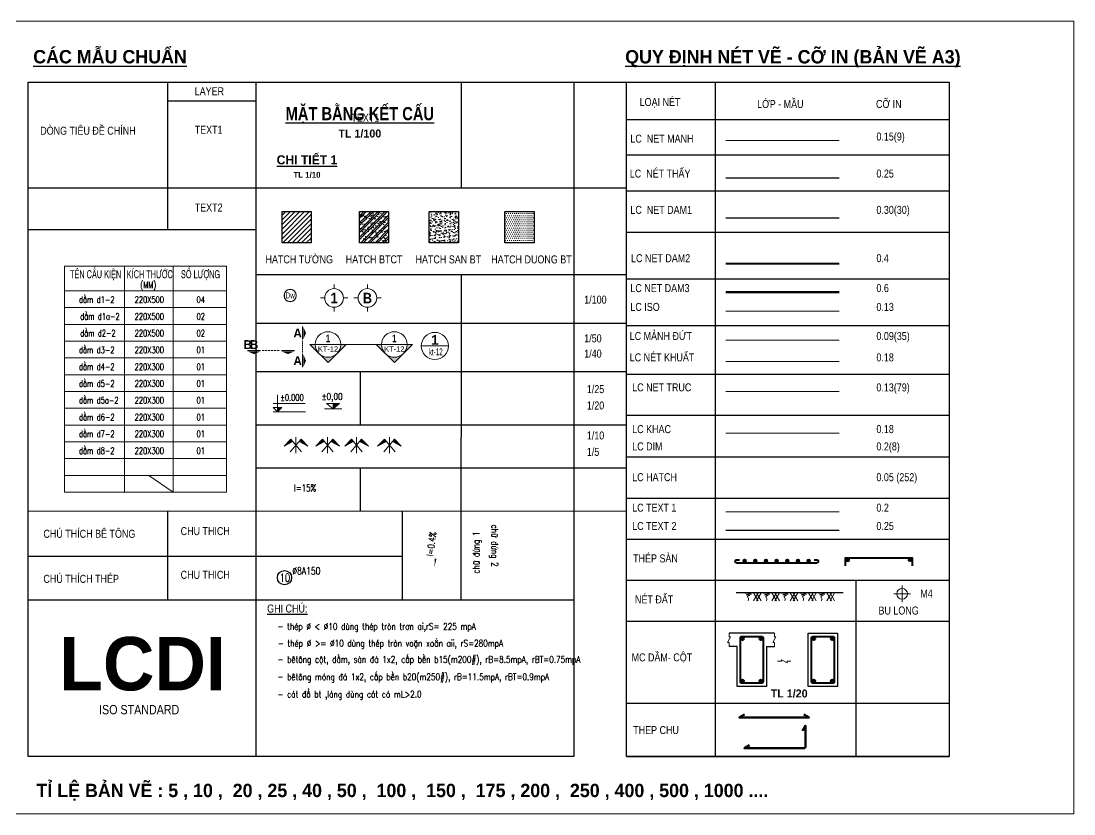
# Model space of a CAD drawing. Header units: millimetres. Extents: x 599058 to 599628, y 2309049 to 2309402.
# Drawn here: x 599292.6 to 599450.5, y 2309048.9 to 2309167.7 of the extents above; entities that cross this region are included whole.
import ezdxf
from ezdxf.enums import TextEntityAlignment as Align

# ---------------------------------------------------------------- set-up
doc = ezdxf.new("R2010")
doc.units = ezdxf.units.MM
doc.set_wipeout_variables(frame=1)
for name, pattern in [('CENTERX2', [4, 2.5, -0.5, 0.5, -0.5]), ('DASHDOT', [1, 0.5, -0.25, 0, -0.25]), ('HIDDEN', [0.375, 0.25, -0.125])]:
    doc.linetypes.add(name, pattern=pattern)
for name, color, linetype, lineweight in [('KICHTHUOC', 8, 'Continuous', 18), ('LC Dim', 8, 'Continuous', 18), ('LC Hatch', 252, 'Continuous', 9), ('LC Hatch @ 1 (1)', 252, 'Continuous', 0), ('LC ISO', 160, 'Continuous', 13), ('LC Khac', 4, 'Continuous', 9), ('LC MANH DUT', 35, 'HIDDEN', 5), ('LC Net dam 1', 30, 'Continuous', 30), ('LC Net dam2', 6, 'Continuous', 40), ('LC Net dam3', 1, 'Continuous', 60), ('LC Net khuat', 4, 'HIDDEN', 13), ('LC Net manh', 239, 'Continuous', 5), ('LC Net thay', 7, 'Continuous', 25), ('LC Net truc', 79, 'DASHDOT', 13), ('LC Text1', 3, 'Continuous', 20), ('LC Text2', 7, 'Continuous', 25), ('Text', 7, 'Continuous', 20), ('v-KICHTHUOC', 8, 'Continuous', 18), ('v-TEXT', 7, 'Continuous', 20)]:
    doc.layers.add(name, color=color, linetype=linetype, lineweight=lineweight)
doc.styles.add('arial', font='arial.ttf', dxfattribs={"width": 0.8})
doc.styles.add('Brief text', font='')
doc.styles.add('General text 2', font='arial.ttf')
doc.styles.add('LC 1', font='')
doc.styles.add('LC 2', font='', dxfattribs={"width": 0.7})
doc.styles.add('LC 3', font='vnsimli.shx', dxfattribs={"width": 0.75})
doc.styles.add('LC3', font='', dxfattribs={"width": 0.8})
doc.styles.add('T1', font='Vnsimli.shx', dxfattribs={"width": 0.7})
doc.styles.add('T2', font='', dxfattribs={"width": 0.8})
doc.styles.add('text', font='hoatbif.shx', dxfattribs={"width": 0.7})
doc.styles.add('text1', font='', dxfattribs={"width": 0.7, "height": 300})
doc.styles.get('Brief text').set_extended_font_data('.VnHelvetInsH', bold=True)
doc.styles.get('LC 1').set_extended_font_data('.VnAvantH', bold=True)
doc.styles.get('LC 2').set_extended_font_data('.VnArial NarrowH')
doc.styles.get('LC3').set_extended_font_data('.VnArialH', bold=True)
doc.styles.get('T2').set_extended_font_data('.VnArialH')
doc.styles.get('text1').set_extended_font_data('.VnHelvetInsH', bold=True)

# ---------------------------------------------------------------- blocks, each defined once
blk = doc.blocks.new('DXicon')
at = {"layer": 'LC Hatch', "ltscale": 50}
for points in [[(-1.15, 4.39), (-1.9, 5.26), (-4.45, 2.69)], [(4.45, 2.69), (1.9, 5.26), (1.15, 4.39)]]:
    blk.add_hatch(color=252, dxfattribs=at).paths.add_polyline_path(points)
at = {"layer": 'LC Net manh', "color": 8, "ltscale": 50}
for p, q in [((-1.9, 5.26), (-4.45, 2.69)), ((-4.45, 2.69), (-1.15, 4.39)), ((-2.13, 0.57), (1.9, 5.26)), ((2.13, 0.57), (-1.9, 5.26)), ((0, 0.04), (0, 6.04)), ((4.45, 2.69), (1.15, 4.39)), ((1.9, 5.26), (4.45, 2.69))]:
    blk.add_line(p, q, dxfattribs=at)
blk = doc.blocks.new('thep tron 2')
at = {"layer": 'LC Net dam2'}
for p, q in [((-0.5, 0.5), (0.5, 0.5)), ((0.35, 0.85), (-0.35, 0.15)), ((-0.35, 0.85), (0.35, 0.15)), ((0, 1), (0, 0))]:
    blk.add_line(p, q, dxfattribs=at)
blk.add_circle((0, 0.5), 0.5, dxfattribs=at)
blk = doc.blocks.new('theptron1')
at = {"layer": 'LC Net dam3'}
for p, q in [((-0.5, 0), (0.5, 0)), ((-0.35, 0.35), (0.35, -0.35)), ((0.35, 0.35), (-0.35, -0.35)), ((0, 0.5), (0, -0.5))]:
    blk.add_line(p, q, dxfattribs=at)
blk.add_circle((0, 0), 0.5, dxfattribs=at)
blk = doc.blocks.new('mat dat')
at = {"layer": 'LC Net manh'}
for p, q in [((2, 0), (3.73, -3)), ((3.73, 0), (2, -3)), ((3.15, 0), (4.88, -3)), ((4.88, 0), (3.15, -3))]:
    blk.add_line(p, q, dxfattribs=at)
blk.add_spline([(0, 0), (-1.21, -0.12), (1.21, -0.52), (-0.75, -0.75), (0.58, -1.1), (-0.23, -1.33), (0.06, -2.19), (0, -3)], degree=3, dxfattribs=at)
blk = doc.blocks.new('TTRUC')
at = {"layer": 'LC ISO'}
for p, q in [((0, 6.95), (0, 10.13)), ((-6.95, 0), (-10.13, 0)), ((6.95, 0), (10.13, 0)), ((0, -6.95), (0, -10.13))]:
    blk.add_line(p, q, dxfattribs=at)
at = {"layer": 'LC Net manh'}
blk.add_circle((0, 0), 6.95, dxfattribs=at)
blk = doc.blocks.new('TIEUDE1')
at = {"layer": 'LC Text2', "color": 7, "style": 'LC 1'}
blk.add_attdef('TIªU§Ò', text='', height=5, dxfattribs=at).set_placement((0, 0), align=Align.BOTTOM_CENTER)
blk.add_attdef('TL', text='', height=3, dxfattribs=at).set_placement((0, -2), align=Align.TOP_CENTER)
blk = doc.blocks.new('TIEUDE2')
at = {"layer": 'LC Text2', "color": 7, "style": 'LC 1'}
blk.add_attdef('%%UTIªU§Ò', text='', height=3.5, dxfattribs=at).set_placement((0, 0), align=Align.BOTTOM_CENTER)
blk.add_attdef('TL', text='', height=2.2, dxfattribs=at).set_placement((0, -1.8), align=Align.TOP_CENTER)
blk = doc.blocks.new('trich CT')
at = {"layer": 'LC ISO'}
blk.add_line((-500, 0), (500, 0), dxfattribs=at)
blk.add_circle((0, 0), 500, dxfattribs=at)
at = {"layer": 'LC Text1', "style": 'text1'}
blk.add_attdef('T', text='', height=350, dxfattribs=at).set_placement((0, 223), align=Align.MIDDLE_CENTER)
at = {"layer": 'LC Text1', "linetype": 'ByBlock', "style": 'text', "width": 0.7}
blk.add_attdef('KT', text='', height=250, dxfattribs=at).set_placement((0, -217), align=Align.MIDDLE_CENTER)
blk = doc.blocks.new('*U21')
at = {"layer": 'LC ISO'}
h = blk.add_hatch(color=256, dxfattribs=at)
h.paths.add_polyline_path([(0, -8.49), (4.24, -4.24, -0.198912), (0, -6, -0.198912), (-4.24, -4.24)])
h.paths.add_polyline_path([(8.49, 0), (6, 0, -0.198912), (4.24, -4.24)])
h.paths.add_polyline_path([(-4.24, -4.24, -0.198912), (-6, 0), (-8.49, 0)])
h = blk.add_hatch(color=256, dxfattribs=at)
h.paths.add_polyline_path([(31.08, -8.49), (35.32, -4.24, -0.198912), (31.08, -6, -0.198912), (26.84, -4.24)])
h.paths.add_polyline_path([(39.57, 0), (37.08, 0, -0.198912), (35.32, -4.24)])
h.paths.add_polyline_path([(26.84, -4.24, -0.198912), (25.08, 0), (22.59, 0)])
for p, q in [((-6, 0), (6, 0)), ((25.08, 0), (37.08, 0))]:
    blk.add_line(p, q, dxfattribs=at)
for points in [[(6, 0), (8.49, 0), (0, -8.49), (-8.49, 0), (-6, 0)], [(37.08, 0), (39.57, 0), (31.08, -8.49), (22.59, 0), (25.08, 0)]]:
    blk.add_lwpolyline(points, dxfattribs=at)
for centre in [(0, 0), (31.08, 0)]:
    blk.add_circle(centre, 6, dxfattribs=at)
at = {"layer": 'LC MANH DUT', "linetype": 'HIDDEN', "ltscale": 300}
blk.add_line((6, 0), (25.08, 0), dxfattribs=at)
at = {"layer": 'LC Text1', "style": 'Brief text', "width": 0.8, "flags": 8}
for tag, p in [('VIEW-NUMBER2', (0, 52)), ('VIEW-NUMBER1', (0, 0))]:
    blk.add_attdef(tag, text='', height=3.5, dxfattribs=at).set_placement(p, align=Align.BOTTOM_CENTER)
at = {"layer": 'LC Text1', "style": 'arial', "width": 0.8, "flags": 8}
for tag, p in [('SHEET-NUMBER2', (0, 51.13)), ('SHEET-NUMBER1', (0, -0.87))]:
    blk.add_attdef(tag, text='', height=2.5, dxfattribs=at).set_placement(p, align=Align.TOP_CENTER)
blk = doc.blocks.new('Caodo1')
at = {"layer": 'LC Text1'}
blk.add_hatch(color=4, dxfattribs=at).paths.add_polyline_path([(0, 200), (0, 0), (243, 200)])
at = {"layer": 'LC Text1', "color": 4}
for p, q in [((324, 0), (-324, 0)), ((0, 0), (0, 200))]:
    blk.add_line(p, q, dxfattribs=at)
blk.add_lwpolyline([(-243, 200), (243, 200), (0, 0), (0, 0)], close=True, dxfattribs=at)
at = {"layer": 'LC Text1', "color": 4, "style": 'T1', "width": 0.8}
blk.add_attdef('%%P0,00', text='', height=250, dxfattribs=at).set_placement((-39, 460), align=Align.MIDDLE_CENTER)
blk = doc.blocks.new('bu lon')
at = {"layer": 'LC Khac', "color": 9}
for p, q in [((0.786, 0), (-0.786, 0)), ((0, -0.786), (0, 0.786))]:
    blk.add_line(p, q, dxfattribs=at)
at = {"layer": 'LC Khac', "color": 7}
blk.add_circle((0, 0), 0.5, dxfattribs=at)
blk = doc.blocks.new('MM')
at = {"layer": 'LC Khac', "xscale": 2.289702860291335, "yscale": 2.289702860291335, "zscale": 2.289702860291335}
blk.add_blockref('bu lon', (0, 0), dxfattribs=at)
blk = doc.blocks.new('CT')
at = {"layer": 'LC Text1', "lineweight": 15}
blk.add_hatch(color=4, dxfattribs=at).paths.add_polyline_path([(3.25, 1.6), (1.64, 1.6), (1.64, 0)])
at = {"layer": 'LC Text1', "color": 4, "lineweight": 15, "ltscale": 50}
for p, q in [((12.09, 0), (0, 0)), ((0.05, 3.14), (12, 3.14))]:
    blk.add_line(p, q, dxfattribs=at)
for points in [[(1.64, 6.43), (1.64, 0)], [(1.64, 0), (0.03, 1.6), (1.64, 1.6)], [(1.64, 0), (3.25, 1.6), (1.64, 1.6)]]:
    blk.add_lwpolyline(points, dxfattribs=at)
at = {"layer": 'LC Text1', "color": 4, "style": 'LC 3', "width": 0.75}
blk.add_attdef('CT', (1.91, 3.5), '', height=2.2, dxfattribs=at)
blk = doc.blocks.new('*U22')
at = {"layer": 'Defpoints'}
blk.add_lwpolyline([(0, 2.97), (-1.75, 2.41), (-2.83, 0.92), (-2.83, -0.92), (-1.75, -2.41), (0, -2.98), (1.75, -2.41), (2.83, -0.92), (2.83, 0.92), (1.75, 2.41)], close=True, dxfattribs=at)
at = {"layer": 'LC Text1', "style": 'General text 2', "width": 0.6, "flags": 8}
blk.add_attdef('SYMBOL', text='', height=3, dxfattribs=at).set_placement((0, 0), align=Align.MIDDLE_CENTER)
blk.add_wipeout([(0, 2.97), (-1.75, 2.41), (-2.83, 0.92), (-2.83, -0.92), (-1.75, -2.41), (0, -2.98), (1.75, -2.41), (2.83, -0.92), (2.83, 0.92), (1.75, 2.41)]).dxf.layer = 'LC Net manh'
at = {"layer": 'LC ISO'}
blk.add_circle((0, 0), 2.98, dxfattribs=at)
blk = doc.blocks.new('matcatdoc')
at = {"layer": 'LC Khac', "color": 1, "ltscale": 2}
for p, q in [((0, 485), (0, 0)), ((0, -550), (0, -1036))]:
    blk.add_line(p, q, dxfattribs=at)
for points in [[(134, 243, 0, 471, 0), (37, 243, 275, 275, 0)], [(134, -793, 0, 471, 0), (37, -793, 275, 275, 0)]]:
    blk.add_lwpolyline(points, format="xyseb", dxfattribs=at)
at = {"layer": 'LC MANH DUT', "ltscale": 200}
blk.add_line((0, -49), (0, -506), dxfattribs=at)
at = {"ltscale": 2, "style": 'LC 1'}
for p in [(-179, 243), (-179, -793)]:
    blk.add_attdef('LC', text='', height=330, dxfattribs=at).set_placement(p, align=Align.MIDDLE_CENTER)
blk = doc.blocks.new('*U20')
at = {"layer": 'LC Khac', "color": 1, "ltscale": 2}
for p, q in [((0, 0), (-485, 0)), ((1271, 0), (785, 0))]:
    blk.add_line(p, q, dxfattribs=at)
for points in [[(-243, -134, 0, 471, 0), (-243, -37, 275, 275, 0)], [(1028, -134, 0, 471, 0), (1028, -37, 275, 275, 0)]]:
    blk.add_lwpolyline(points, format="xyseb", dxfattribs=at)
at = {"layer": 'LC MANH DUT', "ltscale": 300}
blk.add_line((66, 0), (732, 0), dxfattribs=at)
at = {"ltscale": 2, "style": 'LC 1'}
for p in [(-243, 222), (1028, 222)]:
    blk.add_attdef('LC', text='', height=330, dxfattribs=at).set_placement(p, align=Align.MIDDLE_CENTER)
blk = doc.blocks.new('DODOC1')
at = {"layer": 'KICHTHUOC'}
blk.add_lwpolyline([(-630, 0, 0, 0, 0), (762, 0, 0, 66.7, 0), (443, 0, 66.7, 66.7, 0)], format="xyseb", dxfattribs=at)
at = {"layer": 'Text', "style": 'T1', "width": 0.8}
blk.add_attdef('DOC', text='', height=250, dxfattribs=at).set_placement((-79, 226), align=Align.MIDDLE_CENTER)

msp = doc.modelspace()

# ---------------------------------------------------------------- hatches: boundary and pattern name
at = {"layer": 'LC Hatch', "ltscale": 3}
h = msp.add_hatch(dxfattribs=at)
h.set_pattern_fill('AR-CONC', color=256, scale=0.140639, angle=-0.0008)
h.set_pattern_definition([(49.99922, (599510.7697, 2308812.0995), (1.0087487, -0.088268), [0.1054795, -1.1602744]), (354.9992, (599510.7697, 2308812.0995), (-0.1951245, 1.0578806), [0.0843836, -0.9282195]), (100.45062, (599510.8538, 2308812.0921), (0.813625, 0.969612), [0.0896438, -0.9860815]), (46.1834, (599510.7697, 2308812.3808), (1.5009574, -0.2328054), [0.158219, -1.7404116]), (96.6348, (599510.8948, 2308812.3614), (1.314522, 1.369975), [0.1344657, -1.479122]), (351.1834, (599510.7697, 2308812.3808), (1.314521, 1.369976), [0.1265754, -1.392329]), (20.99922, (599510.9104, 2308812.31045), (0.8394783, -0.566252), [0.1054795, -1.1602744]), (325.9992, (599510.9104, 2308812.3104), (0.342211, 1.0198414), [0.0843836, -0.9282195]), (71.45062, (599510.9803, 2308812.2633), (1.1816896, 0.4535885), [0.0896438, -0.9860815]), (37.49922, (599510.76973, 2308812.0995), (0.01710794, 0.46817942), [0, -0.9169684, 0, -0.9422835, 0, -0.9317355]), (7.49922, (599510.76973, 2308812.0995), (0.3699868, 0.5546929), [0, -0.5372422, 0, -0.8958725, 0, -0.3551143]), (327.49922, (599510.4561, 2308812.0995), (0.75076382, -0.0317313), [0, -0.3515983, 0, -1.0969867, 0, -1.455617]), (317.49922, (599510.31547, 2308812.0995), (0.820191, 0.1407757), [0, -0.4570778, 0, -0.7285117, 0, -1.033699])])
h.paths.add_polyline_path([(599358.19, 2309139.16), (599353.83, 2309139.16), (599353.83, 2309134.46), (599358.19, 2309134.46)])
h = msp.add_hatch(dxfattribs=at)
h.set_pattern_fill('DOTS', color=256, scale=4.922376, angle=-0.0008)
h.set_pattern_definition([(359.99922, (599511.52158, 2308812.09948), (0.15382847, 0.3076464), [0, -0.30764852])])
h.paths.add_polyline_path([(599369.54, 2309139.16), (599365.18, 2309139.16), (599365.18, 2309134.46), (599369.54, 2309134.46)])
at = {"layer": 'LC Hatch @ 1 (1)', "ltscale": 2}
h = msp.add_hatch(dxfattribs=at)
h.set_pattern_fill('ANSI31', color=256, scale=3.999782, angle=-0.0008)
h.set_pattern_definition([(44.99922, (599511.5216, 2308812.0995), (-0.3535293, 0.353539), [])])
h.paths.add_polyline_path([(599336.11, 2309134.46), (599336.11, 2309139.16), (599331.76, 2309139.16), (599331.76, 2309134.46)])
h = msp.add_hatch(dxfattribs=at)
h.set_pattern_fill('BTCT', color=256, scale=0.199986, angle=-0.0008)
h.set_pattern_definition([(49.9992, (599333.7456, 2309383.408), (1.4344197, -0.125515), [0.14999, -1.649886]), (354.9992, (599333.7456, 2309383.408), (-0.277463, 1.504284), [0.119992, -1.319909]), (100.4506, (599333.8651, 2309383.3976), (1.156958, 1.378768), [0.127472, -1.4021875]), (46.1834, (599333.7456, 2309383.808), (2.13433, -0.331044), [0.224984, -2.47483]), (96.6348, (599333.9234, 2309383.7804), (1.869223, 1.948076), [0.191207, -2.10328]), (351.1834, (599333.7456, 2309383.808), (1.869222, 1.948077), [0.179988, -1.979863]), (20.9992, (599333.9456, 2309383.708), (1.193721, -0.8051986), [0.14999, -1.649886]), (325.9992, (599333.9456, 2309383.708), (0.486617, 1.450193), [0.119992, -1.319909]), (71.4506, (599334.045, 2309383.6409), (1.680338, 0.6449935), [0.127472, -1.4021875]), (37.49922, (599333.74556, 2309383.40803), (0.0243271, 0.6657414), [0, -1.30391, 0, -1.3399075, 0, -1.3249086]), (7.4992, (599333.74556, 2309383.408), (0.5261136, 0.7887618), [0, -0.7639473, 0, -1.273912, 0, -0.5049652]), (327.49922, (599333.2996, 2309383.40804), (1.0675706, -0.0451212), [0, -0.4999655, 0, -1.5598924, 0, -2.0698572]), (317.4992, (599333.0996, 2309383.408), (1.1662946, 0.2001802), [0, -0.649955, 0, -1.0359285, 0, -1.4698986]), (44.9992, (599333.7456, 2309383.408), (-0.5302862, 0.5303007), []), (44.9992, (599334.0991, 2309383.408), (-0.5302862, 0.5303007), [])])
h.paths.add_polyline_path([(599347.73, 2309139.16), (599343.37, 2309139.16), (599343.37, 2309134.46), (599347.73, 2309134.46)])

# ---------------------------------------------------------------- linework, layer by layer
at = {"layer": 'LC ISO', "ltscale": 0.5}
msp.add_line((599398.29, 2309124.22), (599415.3, 2309124.22), dxfattribs=at)
at = {"layer": 'LC Khac', "ltscale": 0.5}
msp.add_line((599398.29, 2309105.91), (599415.3, 2309105.91), dxfattribs=at)
at = {"layer": 'LC MANH DUT', "ltscale": 300}
msp.add_line((599398.29, 2309119.86), (599415.3, 2309119.86), dxfattribs=at)
at = {"layer": 'LC Net dam 1'}
msp.add_line((599398.29, 2309138.2), (599415.3, 2309138.2), dxfattribs=at)
at = {"layer": 'LC Net dam2', "ltscale": 5}
msp.add_line((599415.3, 2309131.31), (599398.29, 2309131.32), dxfattribs=at)
at = {"layer": 'LC Net dam2', "elevation": 0}
msp.add_lwpolyline([(599411.51, 2309086.95), (599411.91, 2309086.95, -0.414214), (599412.14, 2309086.73), (599412.14, 2309086.7, -0.414214), (599411.91, 2309086.47), (599405.92, 2309086.47), (599399.93, 2309086.47, -0.414214), (599399.7, 2309086.7), (599399.7, 2309086.73, -0.414214), (599399.93, 2309086.95), (599400.33, 2309086.95)], format="xyb", dxfattribs=at)
msp.add_lwpolyline([(599416.24, 2309086.06), (599416.24, 2309087.26), (599426.24, 2309087.26), (599426.24, 2309086.06)], dxfattribs=at)
for points in [[(599400.47, 2309068.68), (599400.47, 2309075.28, -0.414214), (599400.67, 2309075.48), (599403.66, 2309075.48, -0.414214), (599403.86, 2309075.28), (599403.86, 2309068.68, -0.414214), (599403.66, 2309068.48), (599400.67, 2309068.48, -0.414214)], [(599411.15, 2309068.68), (599411.15, 2309075.28, -0.414214), (599411.35, 2309075.48), (599414.35, 2309075.48, -0.414214), (599414.55, 2309075.28), (599414.55, 2309068.68, -0.414214), (599414.35, 2309068.48), (599411.35, 2309068.48, -0.414214)]]:
    msp.add_lwpolyline(points, format="xyb", close=True, dxfattribs=at)
at = {"layer": 'LC Net dam3', "ltscale": 0.5}
msp.add_line((599398.29, 2309127.04), (599415.3, 2309127.04), dxfattribs=at)
at = {"layer": 'LC Net dam3', "ltscale": 5, "elevation": 0}
msp.add_lwpolyline([(599401.08, 2309063.76), (599400.3, 2309063.31), (599410.76, 2309063.31), (599409.98, 2309063.76)], dxfattribs=at)
at = {"layer": 'LC Net dam3', "elevation": 0}
msp.add_lwpolyline([(599409.77, 2309061.34), (599410.22, 2309062.12), (599410.22, 2309058.92, -0.414214), (599410.02, 2309058.72), (599401.07, 2309058.72), (599401.85, 2309059.17)], format="xyb", dxfattribs=at)
at = {"layer": 'LC Net khuat', "ltscale": 300}
msp.add_line((599398.29, 2309116.66), (599415.3, 2309116.66), dxfattribs=at)
at = {"layer": 'LC Net manh'}
msp.add_line((599398.3, 2309149.8), (599415.3, 2309149.8), dxfattribs=at)
at = {"layer": 'LC Net manh', "elevation": 0}
for points in [[(599398.77, 2309073.98), (599398.77, 2309074.55), (599398.54, 2309074.55), (599399, 2309075.41), (599398.77, 2309075.41), (599398.77, 2309075.98)], [(599405.56, 2309073.98), (599405.56, 2309074.55), (599405.33, 2309074.55), (599405.8, 2309075.41), (599405.56, 2309075.41), (599405.56, 2309075.98)], [(599406.05, 2309071.76), (599406.62, 2309071.76), (599406.62, 2309071.99), (599407.47, 2309071.53), (599407.47, 2309071.76), (599408.05, 2309071.76)]]:
    msp.add_lwpolyline(points, dxfattribs=at)
at = {"layer": 'LC Net thay'}
for p, q in [((599314.57, 2309158.54, 0), (599314.57, 2309136.43, 0)), ((599327.83, 2309158.54), (599327.83, 2309057.48)), ((599358.59, 2309158.54), (599358.59, 2309142.69)), ((599375.51, 2309158.54), (599383.39, 2309158.54)), ((599396.71, 2309158.54), (599396.71, 2309057.48)), ((599327.83, 2309155.7), (599314.57, 2309155.7, 0)), ((599383.39, 2309152.93), (599431.78, 2309152.93)), ((599383.39, 2309147.64), (599431.78, 2309147.64)), ((599398.3, 2309144.2), (599415.3, 2309144.2)), ((599293.7, 2309142.69, 0), (599358.59, 2309142.69)), ((599293.7, 2309142.69, 0), (599383.39, 2309142.69)), ((599383.39, 2309142.22), (599431.78, 2309142.22)), ((599293.7, 2309136.43, 0), (599327.83, 2309136.43)), ((599383.39, 2309136.04), (599431.78, 2309136.04)), ((599327.83, 2309129.7), (599383.39, 2309129.7)), ((599358.59, 2309129.7), (599358.58, 2309080.96)), ((599383.39, 2309129.04), (599431.78, 2309129.04)), ((599327.83, 2309122.43), (599383.39, 2309122.43)), ((599383.39, 2309122.05), (599431.78, 2309122.05)), ((599327.83, 2309115.16), (599383.39, 2309115.16)), ((599343.46, 2309115.16), (599343.46, 2309107.2)), ((599383.39, 2309114.78), (599431.78, 2309114.78)), ((599383.39, 2309108.63), (599431.78, 2309108.63)), ((599327.83, 2309107.2), (599383.39, 2309107.2)), ((599383.39, 2309102.37), (599431.78, 2309102.37)), ((599327.83, 2309100.72), (599358.58, 2309100.72)), ((599327.83, 2309100.72), (599383.39, 2309100.72)), ((599343.46, 2309100.72), (599343.46, 2309094.27)), ((599383.39, 2309096.22), (599431.78, 2309096.22)), ((599293.7, 2309094.28, 0), (599383.39, 2309094.27)), ((599314.57, 2309094.28, 0), (599314.57, 2309080.96, 0)), ((599349.83, 2309080.96), (599349.83, 2309094.27)), ((599398.29, 2309091.4), (599415.3, 2309091.4)), ((599383.39, 2309090.07), (599431.78, 2309090.07)), ((599293.7, 2309087.51, 0), (599349.83, 2309087.51)), ((599383.39, 2309083.92), (599431.78, 2309083.92)), ((599417.76, 2309083.92), (599417.76, 2309057.48)), ((599415.9, 2309082.03), (599399.82, 2309082.03)), ((599293.7, 2309080.96, 0), (599375.51, 2309080.96)), ((599293.7, 2309080.96, 0), (599375.51, 2309080.96)), ((599383.39, 2309077.77), (599431.78, 2309077.77)), ((599405.56, 2309075.98), (599398.77, 2309075.98)), ((599399.97, 2309073.98), (599398.77, 2309073.98)), ((599404.36, 2309073.98), (599405.56, 2309073.98)), ((599383.39, 2309065.47), (599431.78, 2309065.47)), ((599383.39, 2309057.48), (599431.78, 2309057.48))]:
    msp.add_line(p, q, dxfattribs=at)
at = {"layer": 'LC Net thay', "elevation": 0}
for points in [[(599293.7, 2309158.54), (599375.51, 2309158.54), (599375.51, 2309057.48), (599293.7, 2309057.48)], [(599383.39, 2309158.54), (599431.78, 2309158.54), (599431.78, 2309057.48), (599383.39, 2309057.48)], [(599410.65, 2309075.98), (599415.05, 2309075.98), (599415.05, 2309067.98), (599410.65, 2309067.98)]]:
    msp.add_lwpolyline(points, close=True, dxfattribs=at)
msp.add_lwpolyline([(599404.36, 2309073.98), (599404.36, 2309067.98), (599399.97, 2309067.98), (599399.97, 2309073.98)], dxfattribs=at)
at = {"layer": 'LC Net truc', "linetype": 'CENTERX2', "ltscale": 200}
msp.add_line((599398.29, 2309112.16), (599415.3, 2309112.16), dxfattribs=at)
at = {"layer": 'LC Text1'}
msp.add_line((599398.29, 2309094.14), (599415.3, 2309094.14), dxfattribs=at)
at = {"layer": 'LC Text2', "ltscale": 2, "elevation": 0}
for points in [[(599331.76, 2309139.16), (599336.11, 2309139.16), (599336.11, 2309134.46), (599331.76, 2309134.46)], [(599343.37, 2309139.16), (599347.73, 2309139.16), (599347.73, 2309134.46), (599343.37, 2309134.46)], [(599353.83, 2309139.16), (599358.19, 2309139.16), (599358.19, 2309134.46), (599353.83, 2309134.46)], [(599365.18, 2309139.16), (599369.54, 2309139.16), (599369.54, 2309134.46), (599365.18, 2309134.46)]]:
    msp.add_lwpolyline(points, close=True, dxfattribs=at)
at = {"layer": 'LC Text2', "ltscale": 100}
msp.add_circle((599332.13, 2309084.29, 0), 1.07, dxfattribs=at)

# ---------------------------------------------------------------- block references
at = {"layer": 'LC Dim'}
for p, xscale, yscale, zscale, rotation in [((599400.79, 2309075.16, 0), 0.3999724020385234, 0.3999724020385234, 0.3999724020385234, 359.999216292062), ((599403.54, 2309075.16, 0), -0.3999724020385234, 0.3999724020385226, 0.3999724020385226, 359.999216292062), ((599411.47, 2309075.16, 0), 0.3999724020385234, 0.3999724020385234, 0.3999724020385234, 359.999216292062), ((599414.23, 2309075.16, 0), -0.3999724020385234, 0.3999724020385226, 0.3999724020385226, 359.999216292062), ((599400.79, 2309068.8, 0), -0.399972402038523, 0.3999724020385226, 0.3999724020385226, 179.9992162950231), ((599403.54, 2309068.8, 0), 0.399972402038523, 0.399972402038523, 0.399972402038523, 179.9992162950232), ((599411.47, 2309068.8, 0), -0.399972402038523, 0.3999724020385226, 0.3999724020385226, 179.9992162950231), ((599414.23, 2309068.8, 0), 0.399972402038523, 0.399972402038523, 0.399972402038523, 179.9992162950232)]:
    msp.add_blockref('theptron1', p, dxfattribs=dict(at, xscale=xscale, yscale=yscale, zscale=zscale, rotation=rotation))
at = {"layer": 'LC Hatch', "xscale": 0.3999724020385234, "yscale": 0.3999724020385234, "zscale": 0.3999724020385234, "rotation": 359.999216292062}
for p in [(599333.85, 2309102.91, 0), (599338.59, 2309102.91, 0), (599342.93, 2309102.91, 0), (599347.86, 2309102.91, 0)]:
    msp.add_blockref('DXicon', p, dxfattribs=at)
at = {"layer": 'LC ISO', "xscale": 0.2015549319813593, "yscale": 0.2015549319813593, "zscale": 0.2015549319813593, "rotation": 359.999216292062}
for p in [(599339.56, 2309126.19, 0), (599344.56, 2309126.19, 0)]:
    msp.add_blockref('TTRUC', p, dxfattribs=at)
at = {"layer": 'LC ISO'}
ref = msp.add_blockref('*U21', (599338.65, 2309119.22, 0), dxfattribs=dict(at, xscale=0.3199779216309187, yscale=0.3199779216309187, zscale=0.3199779216309187, rotation=359.999216292062))
ref.add_attrib('VIEW-NUMBER1', '1', dxfattribs={"layer": 'LC Text1', "height": 1.12, "rotation": 359.9992, "style": 'Brief text', "width": 0.8}).set_placement((599338.65, 2309119.22, 0), align=Align.BOTTOM_CENTER)
ref.add_attrib('SHEET-NUMBER1', 'KT-12', dxfattribs={"layer": 'LC Text1', "height": 0.8, "rotation": 359.9992, "style": 'arial', "width": 0.8}).set_placement((599338.65, 2309118.94, 0), align=Align.TOP_CENTER)
ref.add_attrib('VIEW-NUMBER2', '1', dxfattribs={"layer": 'LC Text1', "height": 1.12, "rotation": 359.9992, "style": 'Brief text', "width": 0.8}).set_placement((599348.59, 2309119.22, 0), align=Align.BOTTOM_CENTER)
ref.add_attrib('SHEET-NUMBER2', 'KT-12', dxfattribs={"layer": 'LC Text1', "height": 0.8, "rotation": 359.9992, "style": 'arial', "width": 0.8}).set_placement((599348.59, 2309118.94, 0), align=Align.TOP_CENTER)
ref = msp.add_blockref('trich CT', (599354.67, 2309119, 0), dxfattribs=dict(at, xscale=0.004072861831046292, yscale=0.004072861831046292, zscale=0.004072861831046292, rotation=359.999216292062))
ref.add_attrib('T', '1', dxfattribs={"layer": 'LC Text2', "height": 1.43, "rotation": 359.9992, "style": 'text1'}).set_placement((599354.67, 2309119.91, 0), align=Align.MIDDLE_CENTER)
ref.add_attrib('KT', ' kt-12', dxfattribs={"layer": 'LC Text2', "linetype": 'ByBlock', "height": 1.018, "rotation": 359.9992, "style": 'text', "width": 0.55}).set_placement((599354.67, 2309118.12, 0), align=Align.MIDDLE_CENTER)
at = {"layer": 'LC Khac', "xscale": 0.3999724020385234, "yscale": 0.3999724020385234, "zscale": 0.3999724020385234, "rotation": 359.999216292062}
for p in [(599401.64, 2309082.03, 0), (599404.39, 2309082.03, 0), (599407.14, 2309082.03, 0), (599409.9, 2309082.03, 0), (599412.65, 2309082.03, 0)]:
    msp.add_blockref('mat dat', p, dxfattribs=at)
at = {"layer": 'LC MANH DUT', "xscale": 0.6987324145411622, "yscale": 0.6987324145411622, "zscale": 0.6987324145411622, "rotation": 359.999216292062}
msp.add_blockref('MM', (599424.71, 2309081.86, 0), dxfattribs=at)
at = {"layer": 'LC Net dam2'}
for p, xscale, yscale, zscale, rotation in [((599401.11, 2309086.59, 0), 0.3999724020385234, 0.3999724020385234, 0.3999724020385234, 359.999216292062), ((599402.71, 2309086.59, 0), 0.3999724020385234, 0.3999724020385234, 0.3999724020385234, 359.999216292062), ((599404.31, 2309086.59, 0), 0.3999724020385234, 0.3999724020385234, 0.3999724020385234, 359.999216292062), ((599405.91, 2309086.59, 0), 0.3999724020385234, 0.3999724020385234, 0.3999724020385234, 359.999216292062), ((599407.51, 2309086.59, 0), 0.3999724020385234, 0.3999724020385234, 0.3999724020385234, 359.999216292062), ((599409.11, 2309086.59, 0), 0.3999724020385234, 0.3999724020385234, 0.3999724020385234, 359.999216292062), ((599410.71, 2309086.59, 0), 0.3999724020385234, 0.3999724020385234, 0.3999724020385234, 359.999216292062), ((599416.56, 2309087.14, 0), -0.399972402038523, 0.3999724020385226, 0.3999724020385226, 179.9992162950231), ((599425.92, 2309087.14, 0), 0.399972402038523, 0.399972402038523, 0.399972402038523, 179.9992162950232)]:
    msp.add_blockref('thep tron 2', p, dxfattribs=dict(at, xscale=xscale, yscale=yscale, zscale=zscale, rotation=rotation))
at = {"layer": 'LC Net manh'}
ref = msp.add_blockref('matcatdoc', (599334.81, 2309119.96, 0), dxfattribs=dict(at, xscale=0.003999724020386486, yscale=0.003999724020386486, zscale=0.003999724020386486, rotation=359.999216292062))
ref.add_attrib('LC', 'A', dxfattribs={"layer": '0', "ltscale": 2, "height": 1.32, "rotation": 359.9992, "style": 'LC 1'}).set_placement((599334.1, 2309116.79, 0), align=Align.MIDDLE_CENTER)
ref.add_attrib('LC', 'A', dxfattribs={"layer": '0', "ltscale": 2, "height": 1.32, "rotation": 359.9992, "style": 'LC 1'}).set_placement((599334.1, 2309120.93, 0), align=Align.MIDDLE_CENTER)
ref = msp.add_blockref('*U20', (599328.53, 2309118.32, 0), dxfattribs=dict(at, xscale=0.003999724020386486, yscale=0.003999724020386486, zscale=0.003999724020386486, rotation=359.999216292062))
ref.add_attrib('LC', 'B', dxfattribs={"layer": '0', "ltscale": 2, "height": 1.32, "rotation": 359.9992, "style": 'LC 1'}).set_placement((599326.61, 2309119.21, 0), align=Align.MIDDLE_CENTER)
ref.add_attrib('LC', 'B', dxfattribs={"layer": '0', "ltscale": 2, "height": 1.32, "rotation": 359.9992, "style": 'LC 1'}).set_placement((599327.56, 2309119.21, 0), align=Align.MIDDLE_CENTER)
at = {"layer": 'LC Text1'}
ref = msp.add_blockref('CT', (599330.43, 2309109.12, 0), dxfattribs=dict(at, xscale=0.3999724020385234, yscale=0.3999724020385234, zscale=0.3999724020385234, rotation=359.999216292062))
ref.add_attrib('CT', '%%P0.000', (599331.49, 2309110.78, 0), dxfattribs={"color": 3, "height": 0.992, "rotation": 359.9992, "style": 'LC 3', "width": 0.7})
ref = msp.add_blockref('Caodo1', (599339.41, 2309109.59, 0), dxfattribs=dict(at, xscale=0.003999724020386486, yscale=0.003999724020386486, zscale=0.003999724020386486, rotation=359.999216292062))
ref.add_attrib('%%P0,00', '%%p0,00', dxfattribs={"layer": 'LC Text2', "height": 1, "rotation": 359.9992, "style": 'T1', "width": 0.8}).set_placement((599339.26, 2309111.43, 0), align=Align.MIDDLE_CENTER)
at = {"layer": 'LC Text2'}
ref = msp.add_blockref('TIEUDE1', (599343.42, 2309152.23, 0), dxfattribs=dict(at, xscale=0.3999724020385234, yscale=0.3999724020385234, zscale=0.3999724020385234, rotation=359.999216292062))
ref.add_attrib('TIªU§Ò', '%%UmÆt b»ng kÕt cÊu', dxfattribs={"color": 7, "height": 1.9696, "rotation": 359.9992, "style": 'LC3', "width": 0.8}).set_placement((599343.42, 2309152.23, 0), align=Align.BOTTOM_CENTER)
ref.add_attrib('TL', 'TL 1/100', dxfattribs={"color": 7, "height": 1.2, "rotation": 359.9992, "style": 'LC 1'}).set_placement((599343.42, 2309151.43, 0), align=Align.TOP_CENTER)
ref = msp.add_blockref('TIEUDE2', (599335.5, 2309145.8, 0), dxfattribs=dict(at, xscale=0.3999724020385234, yscale=0.3999724020385234, zscale=0.3999724020385234, rotation=359.999216292062))
ref.add_attrib('%%UTIªU§Ò', '%%Uchi tiÕt 1', dxfattribs={"color": 7, "height": 1.3584, "rotation": 359.9992, "style": 'LC 1'}).set_placement((599335.5, 2309145.8, 0), align=Align.BOTTOM_CENTER)
ref.add_attrib('TL', 'TL 1/10', dxfattribs={"color": 7, "height": 0.88, "rotation": 359.9992, "style": 'LC 1'}).set_placement((599335.5, 2309145.08, 0), align=Align.TOP_CENTER)
at = {"layer": 'v-KICHTHUOC'}
ref = msp.add_blockref('DODOC1', (599355.01, 2309088.88, 0), dxfattribs=dict(at, xscale=-0.003999782317136965, yscale=0.003999782317136964, zscale=0.003999782317136964, rotation=82.3267871807796))
ref.add_attrib('DOC', 'I=0.4%', dxfattribs={"layer": 'v-TEXT', "height": 1, "rotation": 82.3268, "style": 'T1', "width": 0.8}).set_placement((599354.16, 2309089.32, 0), align=Align.MIDDLE_CENTER)

# ---------------------------------------------------------------- texts
at = {"layer": 'LC Text1', "ltscale": 0.2, "style": 'LC 1', "width": 0.9}
for s, p in [('1', (599339.56, 2309124.91, 0)), ('B', (599344.56, 2309124.91, 0))]:
    msp.add_text(s, height=1.58, rotation=359.9992, dxfattribs=at).set_placement(p, align=Align.BOTTOM_CENTER)
at = {"layer": 'LC Text1', "style": 'LC 3', "width": 0.75}
msp.add_text(' I=15%%%', height=1.049, rotation=359.9992, dxfattribs=at).set_placement((599333.01, 2309097.18, 0))
at = {"layer": 'LC Text1', "color": 3, "style": 'LC 3', "width": 0.8}
for s, height, rotation, p in [('ch÷ ®øng 1', 1, 89.9992, (599361.35, 2309084.9, 0)), ('ch÷ ®øng 2', 1, 269.9992, (599363.16, 2309092.23, 0)), ('- thÐp %%C < %%C10 dïng thÐp trßn tr¬n ai,rS= 225 mpA', 0.9999, 359.9992, (599331.09, 2309076.48, 0)), ('- thÐp %%C >= %%C10 dïng thÐp trßn voÆn xo¾n aii, rS=280mpA', 0.9999, 359.9992, (599331.13, 2309073.95, 0)), ('- bªt«ng cét, dÇm, sµn ®¸ 1x2, cÊp bÒn b15(m200#), rB=8.5mpA, rBT=0.75mpA', 0.9999, 359.9992, (599331.08, 2309071.54, 0)), ('- bªt«ng mãng ®¸ 1x2, cÊp bÒn b20(m250#), rB=11.5mpA, rBT=0.9mpA', 0.9999, 359.9992, (599331.08, 2309068.93, 0)), ('- c¸t ®æ bt ,l¸ng dïng c¸t cã mL>2.0', 0.9999, 359.9992, (599331.08, 2309066.32, 0))]:
    msp.add_text(s, height=height, rotation=rotation, dxfattribs=at).set_placement(p)
at = {"layer": 'LC Text2', "lineweight": -2}
for s, height, style, p in [('%%uc¸c mÉu chuÈn', 1.9999, 'LC 1', (599294.46, 2309161.34, 0)), ('%%Uquy ®Þnh nÐt vÏ - cì in (b¶n vÏ A3)', 1.9999, 'LC 1', (599383.2, 2309161.33, 0)), ('tl 1/20', 1.2, 'LC 1', (599405.02, 2309066.33, 0)), ('iso standard', 1.3999, 'LC 2', (599304.33, 2309063.81, 0)), ('tØ lÖ b¶n vÏ : 5 , 10 ,  20 , 25 , 40 , 50 ,  100 ,  150 ,  175 , 200 ,  250 , 400 , 500 , 1000 ....', 1.9999, 'LC 1', (599294.94, 2309051.4, 0))]:
    msp.add_text(s, height=height, rotation=359.9992, dxfattribs=dict(at, style=style)).set_placement(p)
at = {"layer": 'LC Text2', "style": 'T2', "width": 0.8}
for s, height, p in [('layer', 1.2, (599318.67, 2309156.56, 0)), ('lo¹i nÐt', 1.2, (599385.37, 2309154.95, 0)), ('Líp - mÇu', 1.2, (599402.98, 2309154.65, 0)), ('cì in', 1.2, (599420.8, 2309154.65, 0)), ('text1', 1.2, (599342.16, 2309152.6, 0)), ('dßng tiªu ®Ò chÝnh', 1.1999, (599295.51, 2309150.65, 0)), ('text1', 1.2, (599318.67, 2309150.79, 0)), ('0.15(9)', 1.2, (599420.86, 2309149.78, 0)), ('LC  Net manh', 1.1999, (599383.98, 2309149.46, 0)), ('LC  nÐt thÊy', 1.1999, (599383.89, 2309144.23, 0)), ('0.25 ', 1.2, (599420.86, 2309144.23, 0)), ('text2', 1.2, (599318.67, 2309139.14, 0)), ('LC  Net dam1', 1.1999, (599383.98, 2309138.79, 0)), ('0.30(30)', 1.2, (599420.86, 2309138.79, 0)), ('HATCH T¦êNG', 1.1999, (599329.28, 2309131.38, 0)), ('HATCH BTCT', 1.2, (599341.31, 2309131.38, 0)), ('HATCH SAN BT', 1.1999, (599351.77, 2309131.37, 0)), ('HATCH DUONG BT', 1.1999, (599363.12, 2309131.37, 0)), ('LC Net dam2', 1.1999, (599384.08, 2309131.55, 0)), ('0.4', 1.2, (599420.86, 2309131.55, 0)), ('LC Net dam3', 1.1999, (599383.98, 2309127.07, 0)), ('0.6', 1.2, (599420.86, 2309127.07, 0)), ('1/100', 1.2, (599377.06, 2309125.34, 0)), ('LC iso', 1.2, (599383.98, 2309124.25, 0)), ('0.13', 1.2, (599420.86, 2309124.25, 0)), ('LC m¶nh ®øt', 1.1999, (599383.88, 2309119.89, 0)), ('0.09(35)', 1.2, (599420.86, 2309119.89, 0)), ('1/50', 1.2, (599377.06, 2309119.54, 0)), ('1/40', 1.2, (599377.06, 2309117.25, 0)), ('LC nÐt khuÊt', 1.1999, (599383.88, 2309116.69, 0)), ('0.18', 1.2, (599420.86, 2309116.69, 0)), ('1/25', 1.2, (599377.45, 2309111.93, 0)), ('LC Net truc', 1.1999, (599384.25, 2309112.2, 0)), ('0.13(79)', 1.2, (599420.86, 2309112.19, 0)), ('1/20', 1.2, (599377.45, 2309109.48, 0)), ('LC khac', 1.2, (599384.25, 2309105.94, 0)), ('0.18', 1.2, (599420.86, 2309105.94, 0)), ('1/10', 1.2, (599377.45, 2309104.99, 0)), ('1/5', 1.2, (599377.45, 2309102.53, 0)), ('LC dim', 1.2, (599384.25, 2309103.35, 0)), ('0.2(8)', 1.2, (599420.86, 2309103.35, 0)), ('LC Hatch', 1.2, (599384.25, 2309098.74, 0)), ('0.05 (252)', 1.2, (599420.86, 2309098.74, 0)), ('LC text 1', 1.2, (599384.25, 2309094.17, 0)), ('0.2', 1.2, (599420.86, 2309094.17, 0)), ('LC text 2', 1.2, (599384.25, 2309091.43, 0)), ('0.25', 1.2, (599420.86, 2309091.43, 0)), ('chó thÝch bª t«ng', 1.1999, (599295.99, 2309090.26, 0)), ('chu thich', 1.2, (599316.56, 2309090.66, 0)), ('thÐp sµn', 1.2, (599384.39, 2309086.57, 0)), ('chó thÝch thÐp', 1.1999, (599295.99, 2309083.51, 0)), ('chu thich', 1.2, (599316.56, 2309084.11, 0)), ('nÐt ®Êt', 1.2, (599384.67, 2309080.42, 0)), ('m4', 1.2, (599427.44, 2309081.31, 0)), ('%%Ughi chó:', 1.1999, (599329.53, 2309079.06, 0)), ('bu long', 1.2, (599421.17, 2309078.76, 0)), ('mc dÇm- cét', 1.1999, (599384.16, 2309071.74, 0)), ('thep chu', 1.2, (599384.4, 2309060.85, 0))]:
    msp.add_text(s, height=height, rotation=359.9992, dxfattribs=at).set_placement(p)
at = {"layer": 'LC Text2', "ltscale": 100, "style": 'LC 3', "width": 0.75}
msp.add_text('10', height=1.222, rotation=359.9992, dxfattribs=at).set_placement((599332.19, 2309084.29, 0), align=Align.MIDDLE_CENTER)
at = {"layer": 'LC Text2', "linetype": 'ByBlock', "style": 'LC 3', "width": 0.75}
msp.add_text('%%C8A150', height=1.111, rotation=359.9992, dxfattribs=at).set_placement((599333.3, 2309084.74, 0))
at = {"layer": 'LC Text2', "lineweight": -2, "style": 'LC 1'}
msp.add_text('LCDI', height=7.999, rotation=359.9992, dxfattribs=at).set_placement((599310.85, 2309071.4, 0), align=Align.MIDDLE)

# ---------------------------------------------------------------- next in the draw order: wipeouts: each hides what was drawn before it
at = {"ltscale": 500}
msp.add_wipeout([(599299.13, 2309130.95), (599323.43, 2309130.95), (599323.43, 2309097.09), (599299.13, 2309097.09)], dxfattribs=at).translate(0, 0, 0).dxf.layer = 'LC Net truc'

# ---------------------------------------------------------------- next in the draw order: linework, layer by layer
at = {"layer": 'LC Dim', "ltscale": 3, "elevation": 0}
msp.add_lwpolyline([(599282.48, 2309167.68), (599450.47, 2309167.68), (599450.47, 2309048.88), (599282.48, 2309048.89)], close=True, dxfattribs=at)
at = {"layer": 'LC MANH DUT', "ltscale": 500, "elevation": 0}
for points in [[(599299.13, 2309130.95), (599308.13, 2309130.95), (599308.13, 2309127.26), (599299.13, 2309127.26)], [(599308.13, 2309130.95), (599315.46, 2309130.95), (599315.46, 2309127.26), (599308.13, 2309127.26)], [(599315.46, 2309130.95), (599323.43, 2309130.95), (599323.43, 2309127.26), (599315.46, 2309127.26)], [(599299.13, 2309127.26), (599308.13, 2309127.26), (599308.13, 2309124.75), (599299.13, 2309124.75)], [(599308.13, 2309127.26), (599315.46, 2309127.26), (599315.46, 2309124.75), (599308.13, 2309124.75)], [(599315.46, 2309127.26), (599323.43, 2309127.26), (599323.43, 2309124.75), (599315.46, 2309124.75)], [(599299.13, 2309124.75), (599308.13, 2309124.75), (599308.13, 2309122.23), (599299.13, 2309122.23)], [(599308.13, 2309124.75), (599315.46, 2309124.75), (599315.46, 2309122.23), (599308.13, 2309122.23)], [(599315.46, 2309124.75), (599323.43, 2309124.75), (599323.43, 2309122.23), (599315.46, 2309122.23)], [(599299.13, 2309122.23), (599308.13, 2309122.23), (599308.13, 2309119.72), (599299.13, 2309119.72)], [(599308.13, 2309122.23), (599315.46, 2309122.23), (599315.46, 2309119.72), (599308.13, 2309119.72)], [(599315.46, 2309122.23), (599323.43, 2309122.23), (599323.43, 2309119.72), (599315.46, 2309119.72)], [(599299.13, 2309119.72), (599308.13, 2309119.72), (599308.13, 2309117.2), (599299.13, 2309117.2)], [(599308.13, 2309119.72), (599315.46, 2309119.72), (599315.46, 2309117.2), (599308.13, 2309117.2)], [(599315.46, 2309119.72), (599323.43, 2309119.72), (599323.43, 2309117.2), (599315.46, 2309117.2)], [(599299.13, 2309117.2), (599308.13, 2309117.2), (599308.13, 2309114.69), (599299.13, 2309114.69)], [(599308.13, 2309117.2), (599315.46, 2309117.2), (599315.46, 2309114.69), (599308.13, 2309114.69)], [(599315.46, 2309117.2), (599323.43, 2309117.2), (599323.43, 2309114.69), (599315.46, 2309114.69)], [(599299.13, 2309114.69), (599308.13, 2309114.69), (599308.13, 2309112.17), (599299.13, 2309112.17)], [(599308.13, 2309114.69), (599315.46, 2309114.69), (599315.46, 2309112.17), (599308.13, 2309112.17)], [(599315.46, 2309114.69), (599323.43, 2309114.69), (599323.43, 2309112.17), (599315.46, 2309112.17)], [(599299.13, 2309112.17), (599308.13, 2309112.17), (599308.13, 2309109.66), (599299.13, 2309109.66)], [(599308.13, 2309112.17), (599315.46, 2309112.17), (599315.46, 2309109.66), (599308.13, 2309109.66)], [(599315.46, 2309112.17), (599323.43, 2309112.17), (599323.43, 2309109.66), (599315.46, 2309109.66)], [(599299.13, 2309109.66), (599308.13, 2309109.66), (599308.13, 2309107.14), (599299.13, 2309107.15)], [(599308.13, 2309109.66), (599315.46, 2309109.66), (599315.46, 2309107.14), (599308.13, 2309107.14)], [(599315.46, 2309109.66), (599323.43, 2309109.66), (599323.43, 2309107.14), (599315.46, 2309107.14)], [(599299.13, 2309107.15), (599308.13, 2309107.14), (599308.13, 2309104.63), (599299.13, 2309104.63)], [(599308.13, 2309107.14), (599315.46, 2309107.14), (599315.46, 2309104.63), (599308.13, 2309104.63)], [(599315.46, 2309107.14), (599323.43, 2309107.14), (599323.43, 2309104.63), (599315.46, 2309104.63)], [(599299.13, 2309104.63), (599308.13, 2309104.63), (599308.13, 2309102.12), (599299.13, 2309102.12)], [(599308.13, 2309104.63), (599315.46, 2309104.63), (599315.46, 2309102.12), (599308.13, 2309102.12)], [(599315.46, 2309104.63), (599323.43, 2309104.63), (599323.43, 2309102.12), (599315.46, 2309102.12)], [(599299.13, 2309102.12), (599308.13, 2309102.12), (599308.13, 2309099.6), (599299.13, 2309099.6)], [(599308.13, 2309102.12), (599315.46, 2309102.12), (599315.46, 2309099.6), (599308.13, 2309099.6)], [(599315.46, 2309102.12), (599323.43, 2309102.12), (599323.43, 2309099.6), (599315.46, 2309099.6)], [(599299.13, 2309099.6), (599308.13, 2309099.6), (599308.13, 2309097.09), (599299.13, 2309097.09)], [(599308.13, 2309099.6), (599315.46, 2309099.6), (599315.46, 2309097.09), (599308.13, 2309097.09)], [(599311.79, 2309099.6), (599323.43, 2309099.6), (599323.43, 2309097.09), (599315.46, 2309097.09)]]:
    msp.add_lwpolyline(points, close=True, dxfattribs=at)

# ---------------------------------------------------------------- next in the draw order: texts
at = {"layer": 'LC Text1', "color": 3, "style": 'LC 3', "width": 0.7}
for s, p in [('(MM)', (599310.51, 2309127.66, 0)), ('dÇm d1-2', (599301.34, 2309125.44, 0)), ('220X500', (599309.67, 2309125.44, 0)), ('04', (599318.94, 2309125.44, 0)), ('dÇm d1a-2', (599301.51, 2309122.93, 0)), ('220X500', (599309.67, 2309122.93, 0)), ('02', (599318.94, 2309122.93, 0)), ('dÇm d2-2', (599301.51, 2309120.42, 0)), ('220X500', (599309.67, 2309120.42, 0)), ('02', (599318.94, 2309120.41, 0)), ('dÇm d3-2', (599301.34, 2309117.9, 0)), ('220X300', (599309.67, 2309117.9, 0)), ('01', (599318.94, 2309117.9, 0)), ('dÇm d4-2', (599301.34, 2309115.39, 0)), ('220X300', (599309.67, 2309115.39, 0)), ('01', (599318.94, 2309115.39, 0)), ('dÇm d5-2', (599301.34, 2309112.87, 0)), ('220X300', (599309.67, 2309112.87, 0)), ('01', (599318.94, 2309112.87, 0)), ('dÇm d5a-2', (599301.34, 2309110.36, 0)), ('220X300', (599309.67, 2309110.36, 0)), ('01', (599318.94, 2309110.36, 0)), ('dÇm d6-2', (599301.34, 2309107.84, 0)), ('220X300', (599309.67, 2309107.84, 0)), ('01', (599318.94, 2309107.84, 0)), ('dÇm d7-2', (599301.34, 2309105.33, 0)), ('220X300', (599309.67, 2309105.33, 0)), ('01', (599318.94, 2309105.33, 0)), ('dÇm d8-2', (599301.34, 2309102.81, 0)), ('220X300', (599309.67, 2309102.81, 0)), ('01', (599318.94, 2309102.81, 0))]:
    msp.add_text(s, height=0.992, rotation=359.9992, dxfattribs=at).set_placement(p)
at = {"layer": 'LC Text2', "lineweight": -2, "style": 'LC 2', "width": 0.8}
for s, height, p in [('tªn cÊu kiÖn', 1.1999, (599299.97, 2309129.15, 0)), ('kÝch th\xadíc', 1.2, (599308.48, 2309129.15, 0)), ('sè l\xadîng', 1.2, (599316.61, 2309129.15, 0))]:
    msp.add_text(s, height=height, rotation=359.9992, dxfattribs=at).set_placement(p)

# ---------------------------------------------------------------- next in the draw order: block references
at = {"layer": 'LC Net manh'}
ref = msp.add_blockref('*U22', (599332.98, 2309126.57, 0), dxfattribs=dict(at, xscale=0.3049201370835006, yscale=0.3049201370835006, zscale=0.3049201370835006, rotation=359.999216292062))
ref.add_attrib('SYMBOL', 'Dw', dxfattribs={"layer": 'LC Text1', "height": 0.915, "rotation": 359.9992, "style": 'General text 2', "width": 0.6}).set_placement((599332.98, 2309126.57, 0), align=Align.MIDDLE_CENTER)

doc.saveas('drawing.dxf')
